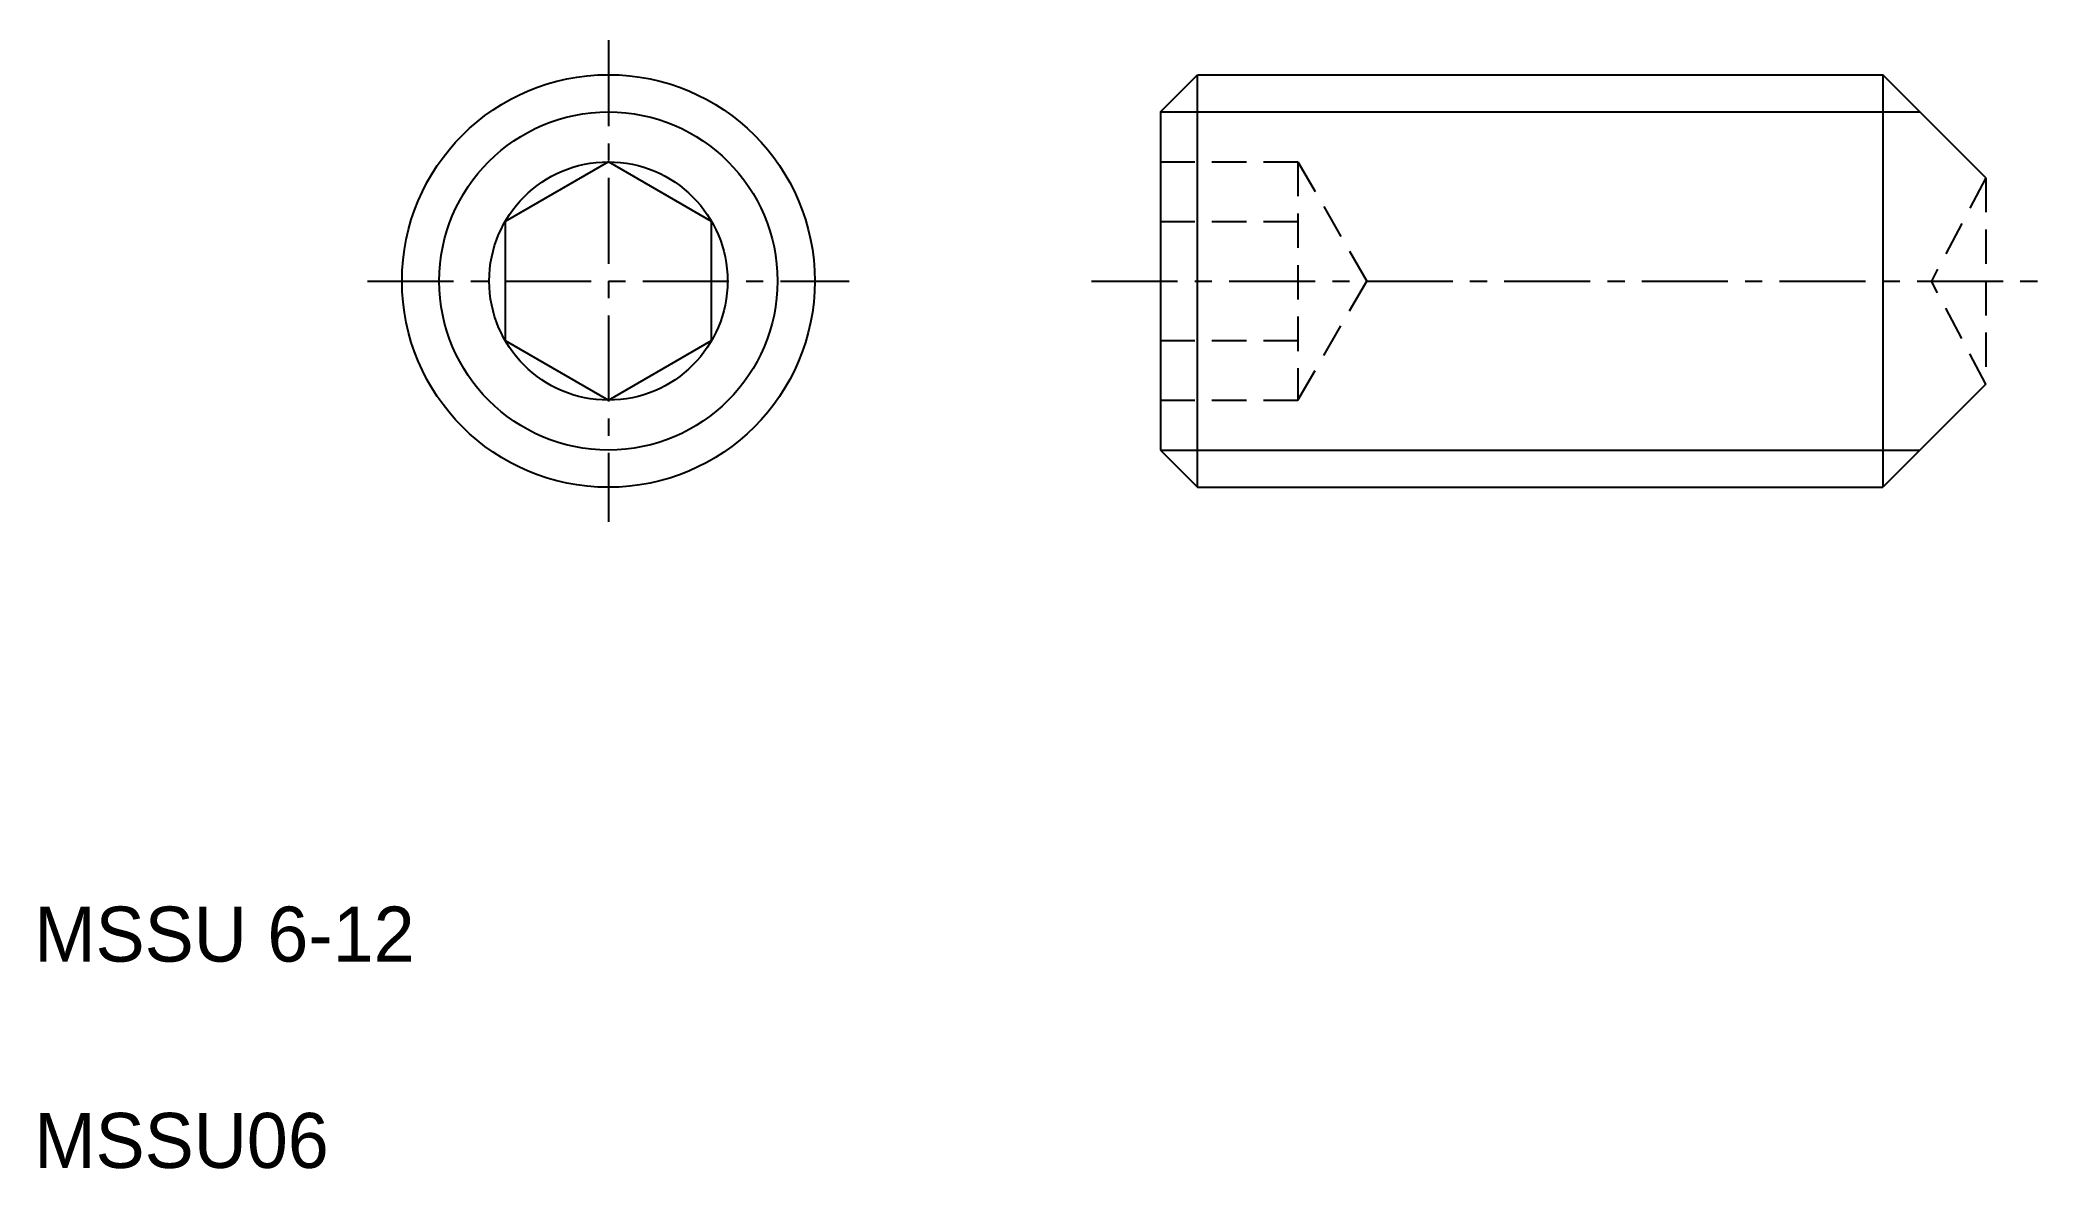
# Model space of a CAD drawing. Extents: x 2.1 to 31.4, y 2 to 18.4.
import ezdxf

# ---------------------------------------------------------------- set-up
doc = ezdxf.new("R2010")
doc.units = 0
doc.linetypes.add('CENTER', pattern=[2, 1.25, -0.25, 0.25, -0.25])
doc.linetypes.add('DASHED', pattern=[0.75, 0.5, -0.25])
doc.layers.get('0').update_dxf_attribs({"linetype": 'CONTINUOUS'})
doc.layers.add('CENTER', color=1, linetype='CENTER')

msp = doc.modelspace()

# ---------------------------------------------------------------- linework, layer by layer
at = {"color": 7, "linetype": 'CONTINUOUS'}
for p, q in [((18.369, 17.355), (18.911, 17.896)), ((18.911, 17.896), (28.869, 17.896)), ((18.911, 11.896), (18.911, 17.896)), ((30.369, 16.396), (28.869, 17.896)), ((28.869, 17.896), (28.869, 11.896)), ((18.369, 17.355), (18.369, 12.438)), ((10.346, 16.628), (8.846, 15.762)), ((11.846, 15.762), (10.346, 16.628)), ((8.846, 15.762), (8.846, 14.03)), ((11.846, 14.03), (11.846, 15.762)), ((8.846, 14.03), (10.346, 13.164)), ((10.346, 13.164), (11.846, 14.03)), ((30.369, 13.396), (28.869, 11.896)), ((18.369, 12.438), (18.911, 11.896)), ((18.911, 11.896), (28.869, 11.896))]:
    msp.add_line(p, q, dxfattribs=at)
at = {"color": 3, "linetype": 'CONTINUOUS'}
for p, q in [((18.369, 17.355), (29.411, 17.355)), ((18.369, 12.438), (29.411, 12.438))]:
    msp.add_line(p, q, dxfattribs=at)
at = {"color": 3, "linetype": 'DASHED'}
for p, q in [((18.369, 16.628), (20.369, 16.628)), ((20.369, 16.628), (21.369, 14.896)), ((20.369, 16.628), (20.369, 13.164)), ((20.619, 16.195), (20.619, 16.195)), ((30.369, 16.396), (29.576, 14.896)), ((30.369, 16.396), (30.369, 13.396)), ((18.369, 15.762), (20.369, 15.762)), ((20.869, 15.762), (20.869, 15.762)), ((20.369, 13.164), (21.369, 14.896)), ((30.369, 13.396), (29.576, 14.896)), ((18.369, 14.03), (20.369, 14.03)), ((18.369, 13.164), (20.369, 13.164))]:
    msp.add_line(p, q, dxfattribs=at)
at = {"color": 7, "linetype": 'CONTINUOUS'}
for radius in [3, 1.732]:
    msp.add_circle((10.346, 14.896), radius, dxfattribs=at)
at = {"color": 3, "linetype": 'CONTINUOUS'}
msp.add_circle((10.346, 14.896), 2.458, dxfattribs=at)
at = {"layer": 'CENTER', "color": 1, "linetype": 'CENTER'}
for p, q in [((10.346, 18.396), (10.346, 11.396)), ((6.846, 14.896), (13.846, 14.896)), ((17.369, 14.896), (31.369, 14.896))]:
    msp.add_line(p, q, dxfattribs=at)

# ---------------------------------------------------------------- texts
at = {"color": 7, "linetype": 'CONTINUOUS'}
for s, p in [('MSSU 6-12', (2, 5)), ('MSSU06', (2, 2))]:
    msp.add_text(s, height=0.8, dxfattribs=at).set_placement(p)

doc.saveas('drawing.dxf')
